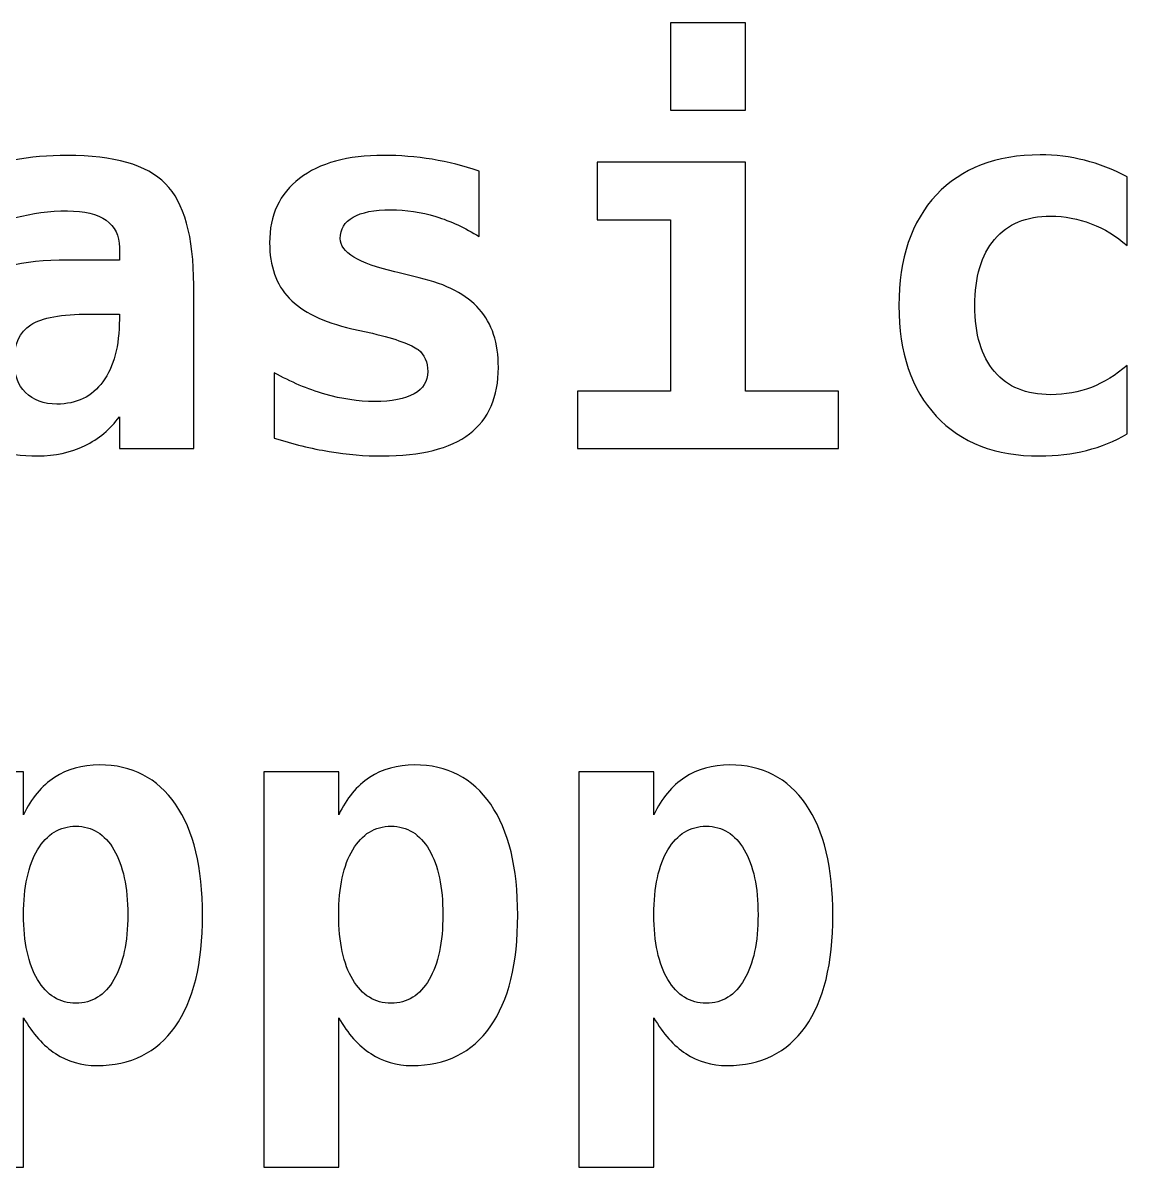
# Model space of a CAD drawing. Header units: centimetres. Extents: x -14.7 to 16.9, y -14.9 to 2.2.
# Drawn here: x -11.552 to -10.808, y -14.921 to -14.15 of the extents above; entities that cross this region are included whole.
import ezdxf

# ---------------------------------------------------------------- set-up
doc = ezdxf.new("R2010")
doc.units = ezdxf.units.CM
doc.header["$MEASUREMENT"] = 0
doc.layers.add('Layer 1', color=7, linetype='Continuous')

msp = doc.modelspace()

# ---------------------------------------------------------------- linework, layer by layer
at = {"layer": 'Layer 1'}
for points, knots in [([(-11.11516, -14.15043), (-11.11516, -14.15043), (-11.06471, -14.15043), (-11.06471, -14.15043), (-11.06471, -14.15043), (-11.06471, -14.15043), (-11.06471, -14.20934), (-11.06471, -14.20934), (-11.06471, -14.20934), (-11.06471, -14.20934), (-11.11516, -14.20934), (-11.11516, -14.20934), (-11.11516, -14.20934), (-11.11516, -14.20934), (-11.11516, -14.15043), (-11.11516, -14.15043)], [0, 0, 0, 0, 0.2, 0.2, 0.2, 0.2, 0.4, 0.4, 0.4, 0.4, 0.6, 0.6, 0.6, 0.6, 1, 1, 1, 1]), ([(-11.43654, -14.32711), (-11.43654, -14.32711), (-11.43654, -14.43724), (-11.43654, -14.43724), (-11.43654, -14.43724), (-11.43654, -14.43724), (-11.48663, -14.43724), (-11.48663, -14.43724), (-11.48663, -14.43724), (-11.48663, -14.43724), (-11.48663, -14.41572), (-11.48663, -14.41572), (-11.48663, -14.41572), (-11.49269, -14.42419), (-11.50051, -14.43071), (-11.51003, -14.4353), (-11.51003, -14.4353), (-11.51956, -14.43989), (-11.53008, -14.44218), (-11.54155, -14.44218), (-11.54155, -14.44218), (-11.56348, -14.44218), (-11.58059, -14.43636), (-11.59282, -14.42478), (-11.59282, -14.42478), (-11.60505, -14.41319), (-11.61116, -14.39696), (-11.61116, -14.37621), (-11.61116, -14.37621), (-11.61116, -14.35369), (-11.60387, -14.33705), (-11.58929, -14.32635), (-11.58929, -14.32635), (-11.57471, -14.31559), (-11.55219, -14.31024), (-11.52167, -14.31024), (-11.52167, -14.31024), (-11.52167, -14.31024), (-11.48663, -14.31024), (-11.48663, -14.31024), (-11.48663, -14.31024), (-11.48663, -14.31024), (-11.48663, -14.30183), (-11.48663, -14.30183), (-11.48663, -14.30183), (-11.48663, -14.29366), (-11.48957, -14.28754), (-11.49551, -14.28337), (-11.49551, -14.28337), (-11.50145, -14.27919), (-11.51015, -14.27708), (-11.52167, -14.27708), (-11.52167, -14.27708), (-11.53373, -14.27708), (-11.54537, -14.27861), (-11.55672, -14.28161), (-11.55672, -14.28161), (-11.56801, -14.28466), (-11.57982, -14.28948), (-11.59211, -14.29613), (-11.59211, -14.29613), (-11.59211, -14.29613), (-11.59211, -14.25309), (-11.59211, -14.25309), (-11.59211, -14.25309), (-11.581, -14.2485), (-11.56965, -14.24515), (-11.55819, -14.24298), (-11.55819, -14.24298), (-11.54666, -14.2408), (-11.53449, -14.23968), (-11.52167, -14.23968), (-11.52167, -14.23968), (-11.49028, -14.23968), (-11.46829, -14.24603), (-11.45559, -14.25879), (-11.45559, -14.25879), (-11.44289, -14.27155), (-11.43654, -14.29431), (-11.43654, -14.32711)], [0, 0, 0, 0, 0.047619, 0.047619, 0.047619, 0.047619, 0.095238, 0.095238, 0.095238, 0.095238, 0.142857, 0.142857, 0.142857, 0.142857, 0.190476, 0.190476, 0.190476, 0.190476, 0.238095, 0.238095, 0.238095, 0.238095, 0.285714, 0.285714, 0.285714, 0.285714, 0.333333, 0.333333, 0.333333, 0.333333, 0.380952, 0.380952, 0.380952, 0.380952, 0.428571, 0.428571, 0.428571, 0.428571, 0.47619, 0.47619, 0.47619, 0.47619, 0.52381, 0.52381, 0.52381, 0.52381, 0.571429, 0.571429, 0.571429, 0.571429, 0.619048, 0.619048, 0.619048, 0.619048, 0.666667, 0.666667, 0.666667, 0.666667, 0.714286, 0.714286, 0.714286, 0.714286, 0.761905, 0.761905, 0.761905, 0.761905, 0.809524, 0.809524, 0.809524, 0.809524, 0.857143, 0.857143, 0.857143, 0.857143, 0.904762, 0.904762, 0.904762, 0.904762, 1, 1, 1, 1]), ([(-11.24427, -14.25027), (-11.24427, -14.25027), (-11.24427, -14.29436), (-11.24427, -14.29436), (-11.24427, -14.29436), (-11.25356, -14.28843), (-11.26327, -14.28396), (-11.27332, -14.2809), (-11.27332, -14.2809), (-11.28337, -14.2779), (-11.29349, -14.27637), (-11.3036, -14.27637), (-11.3036, -14.27637), (-11.31489, -14.27637), (-11.32341, -14.27802), (-11.32912, -14.28125), (-11.32912, -14.28125), (-11.33488, -14.28455), (-11.33776, -14.28937), (-11.33776, -14.29578), (-11.33776, -14.29578), (-11.33776, -14.30495), (-11.32547, -14.31241), (-11.3009, -14.31818), (-11.3009, -14.31818), (-11.3009, -14.31818), (-11.29901, -14.31865), (-11.29901, -14.31865), (-11.29901, -14.31865), (-11.29901, -14.31865), (-11.28455, -14.32212), (-11.28455, -14.32212), (-11.28455, -14.32212), (-11.26615, -14.32647), (-11.25262, -14.33352), (-11.2441, -14.34322), (-11.2441, -14.34322), (-11.23551, -14.35293), (-11.23122, -14.36604), (-11.23122, -14.38256), (-11.23122, -14.38256), (-11.23122, -14.40243), (-11.23775, -14.41737), (-11.25074, -14.4273), (-11.25074, -14.4273), (-11.26379, -14.43724), (-11.28337, -14.44218), (-11.30954, -14.44218), (-11.30954, -14.44218), (-11.32112, -14.44218), (-11.33306, -14.44118), (-11.34517, -14.43918), (-11.34517, -14.43918), (-11.35734, -14.43718), (-11.36969, -14.43418), (-11.38221, -14.43018), (-11.38221, -14.43018), (-11.38221, -14.43018), (-11.38221, -14.38609), (-11.38221, -14.38609), (-11.38221, -14.38609), (-11.3711, -14.39238), (-11.35975, -14.3972), (-11.34823, -14.40049), (-11.34823, -14.40049), (-11.3367, -14.40384), (-11.32559, -14.40549), (-11.31477, -14.40549), (-11.31477, -14.40549), (-11.30295, -14.40549), (-11.29402, -14.40378), (-11.28796, -14.40032), (-11.28796, -14.40032), (-11.2819, -14.39691), (-11.27885, -14.39191), (-11.27885, -14.38538), (-11.27885, -14.38538), (-11.27885, -14.37891), (-11.28102, -14.37397), (-11.28531, -14.37056), (-11.28531, -14.37056), (-11.28961, -14.3671), (-11.29984, -14.36345), (-11.31607, -14.35951), (-11.31607, -14.35951), (-11.31607, -14.35951), (-11.33, -14.35645), (-11.33, -14.35645), (-11.33, -14.35645), (-11.34929, -14.35204), (-11.36334, -14.34522), (-11.37216, -14.33593), (-11.37216, -14.33593), (-11.38098, -14.32664), (-11.38539, -14.31418), (-11.38539, -14.2986), (-11.38539, -14.2986), (-11.38539, -14.27996), (-11.37868, -14.26549), (-11.36522, -14.25521), (-11.36522, -14.25521), (-11.35181, -14.24486), (-11.33288, -14.23968), (-11.30854, -14.23968), (-11.30854, -14.23968), (-11.2976, -14.23968), (-11.28673, -14.24057), (-11.27591, -14.24233), (-11.27591, -14.24233), (-11.26503, -14.24409), (-11.25451, -14.24674), (-11.24427, -14.25027)], [0, 0, 0, 0, 0.034483, 0.034483, 0.034483, 0.034483, 0.068966, 0.068966, 0.068966, 0.068966, 0.103448, 0.103448, 0.103448, 0.103448, 0.137931, 0.137931, 0.137931, 0.137931, 0.172414, 0.172414, 0.172414, 0.172414, 0.206897, 0.206897, 0.206897, 0.206897, 0.241379, 0.241379, 0.241379, 0.241379, 0.275862, 0.275862, 0.275862, 0.275862, 0.310345, 0.310345, 0.310345, 0.310345, 0.344828, 0.344828, 0.344828, 0.344828, 0.37931, 0.37931, 0.37931, 0.37931, 0.413793, 0.413793, 0.413793, 0.413793, 0.448276, 0.448276, 0.448276, 0.448276, 0.482759, 0.482759, 0.482759, 0.482759, 0.517241, 0.517241, 0.517241, 0.517241, 0.551724, 0.551724, 0.551724, 0.551724, 0.586207, 0.586207, 0.586207, 0.586207, 0.62069, 0.62069, 0.62069, 0.62069, 0.655172, 0.655172, 0.655172, 0.655172, 0.689655, 0.689655, 0.689655, 0.689655, 0.724138, 0.724138, 0.724138, 0.724138, 0.758621, 0.758621, 0.758621, 0.758621, 0.793103, 0.793103, 0.793103, 0.793103, 0.827586, 0.827586, 0.827586, 0.827586, 0.862069, 0.862069, 0.862069, 0.862069, 0.896552, 0.896552, 0.896552, 0.896552, 0.931034, 0.931034, 0.931034, 0.931034, 1, 1, 1, 1]), ([(-11.16455, -14.24427), (-11.16455, -14.24427), (-11.06471, -14.24427), (-11.06471, -14.24427), (-11.06471, -14.24427), (-11.06471, -14.24427), (-11.06471, -14.39843), (-11.06471, -14.39843), (-11.06471, -14.39843), (-11.06471, -14.39843), (-11.00192, -14.39843), (-11.00192, -14.39843), (-11.00192, -14.39843), (-11.00192, -14.39843), (-11.00192, -14.43724), (-11.00192, -14.43724), (-11.00192, -14.43724), (-11.00192, -14.43724), (-11.17796, -14.43724), (-11.17796, -14.43724), (-11.17796, -14.43724), (-11.17796, -14.43724), (-11.17796, -14.39843), (-11.17796, -14.39843), (-11.17796, -14.39843), (-11.17796, -14.39843), (-11.11516, -14.39843), (-11.11516, -14.39843), (-11.11516, -14.39843), (-11.11516, -14.39843), (-11.11516, -14.28308), (-11.11516, -14.28308), (-11.11516, -14.28308), (-11.11516, -14.28308), (-11.16455, -14.28308), (-11.16455, -14.28308), (-11.16455, -14.28308), (-11.16455, -14.28308), (-11.16455, -14.24427), (-11.16455, -14.24427)], [0, 0, 0, 0, 0.090909, 0.090909, 0.090909, 0.090909, 0.181818, 0.181818, 0.181818, 0.181818, 0.272727, 0.272727, 0.272727, 0.272727, 0.363636, 0.363636, 0.363636, 0.363636, 0.454545, 0.454545, 0.454545, 0.454545, 0.545455, 0.545455, 0.545455, 0.545455, 0.636364, 0.636364, 0.636364, 0.636364, 0.727273, 0.727273, 0.727273, 0.727273, 0.818182, 0.818182, 0.818182, 0.818182, 1, 1, 1, 1]), ([(-10.80754, -14.42736), (-10.81601, -14.4323), (-10.82518, -14.43601), (-10.83494, -14.43847), (-10.83494, -14.43847), (-10.8447, -14.44094), (-10.85517, -14.44218), (-10.86645, -14.44218), (-10.86645, -14.44218), (-10.89621, -14.44218), (-10.91943, -14.43324), (-10.93619, -14.41531), (-10.93619, -14.41531), (-10.95294, -14.39743), (-10.96135, -14.37262), (-10.96135, -14.34093), (-10.96135, -14.34093), (-10.96135, -14.30912), (-10.95289, -14.28425), (-10.93601, -14.26626), (-10.93601, -14.26626), (-10.91914, -14.24833), (-10.89585, -14.23933), (-10.8661, -14.23933), (-10.8661, -14.23933), (-10.85575, -14.23933), (-10.84582, -14.24057), (-10.83623, -14.24298), (-10.83623, -14.24298), (-10.82665, -14.24539), (-10.81707, -14.24909), (-10.80754, -14.25415), (-10.80754, -14.25415), (-10.80754, -14.25415), (-10.80754, -14.30036), (-10.80754, -14.30036), (-10.80754, -14.30036), (-10.81489, -14.29401), (-10.82294, -14.28913), (-10.83176, -14.28572), (-10.83176, -14.28572), (-10.84052, -14.28231), (-10.84964, -14.28061), (-10.85905, -14.28061), (-10.85905, -14.28061), (-10.87545, -14.28061), (-10.88809, -14.28584), (-10.89691, -14.2963), (-10.89691, -14.2963), (-10.90579, -14.30677), (-10.9102, -14.32165), (-10.9102, -14.34093), (-10.9102, -14.34093), (-10.9102, -14.36022), (-10.90579, -14.37503), (-10.89691, -14.38538), (-10.89691, -14.38538), (-10.88809, -14.39573), (-10.87545, -14.4009), (-10.85905, -14.4009), (-10.85905, -14.4009), (-10.84929, -14.4009), (-10.84017, -14.39926), (-10.83165, -14.39602), (-10.83165, -14.39602), (-10.82318, -14.39273), (-10.81512, -14.38779), (-10.80754, -14.38115), (-10.80754, -14.38115), (-10.80754, -14.38115), (-10.80754, -14.42736), (-10.80754, -14.42736)], [0, 0, 0, 0, 0.052632, 0.052632, 0.052632, 0.052632, 0.105263, 0.105263, 0.105263, 0.105263, 0.157895, 0.157895, 0.157895, 0.157895, 0.210526, 0.210526, 0.210526, 0.210526, 0.263158, 0.263158, 0.263158, 0.263158, 0.315789, 0.315789, 0.315789, 0.315789, 0.368421, 0.368421, 0.368421, 0.368421, 0.421053, 0.421053, 0.421053, 0.421053, 0.473684, 0.473684, 0.473684, 0.473684, 0.526316, 0.526316, 0.526316, 0.526316, 0.578947, 0.578947, 0.578947, 0.578947, 0.631579, 0.631579, 0.631579, 0.631579, 0.684211, 0.684211, 0.684211, 0.684211, 0.736842, 0.736842, 0.736842, 0.736842, 0.789474, 0.789474, 0.789474, 0.789474, 0.842105, 0.842105, 0.842105, 0.842105, 0.894737, 0.894737, 0.894737, 0.894737, 1, 1, 1, 1]), ([(-11.5068, -14.34658), (-11.52567, -14.34658), (-11.53884, -14.34899), (-11.54631, -14.35381), (-11.54631, -14.35381), (-11.55378, -14.35863), (-11.55754, -14.36692), (-11.55754, -14.37862), (-11.55754, -14.37862), (-11.55754, -14.38738), (-11.55495, -14.39432), (-11.54978, -14.39949), (-11.54978, -14.39949), (-11.5446, -14.40467), (-11.53761, -14.40725), (-11.52873, -14.40725), (-11.52873, -14.40725), (-11.51538, -14.40725), (-11.50503, -14.4022), (-11.49768, -14.39214), (-11.49768, -14.39214), (-11.49033, -14.38209), (-11.48663, -14.36804), (-11.48663, -14.35004), (-11.48663, -14.35004), (-11.48663, -14.35004), (-11.48663, -14.34658), (-11.48663, -14.34658), (-11.48663, -14.34658), (-11.48663, -14.34658), (-11.5068, -14.34658), (-11.5068, -14.34658)], [0, 0, 0, 0, 0.111111, 0.111111, 0.111111, 0.111111, 0.222222, 0.222222, 0.222222, 0.222222, 0.333333, 0.333333, 0.333333, 0.333333, 0.444444, 0.444444, 0.444444, 0.444444, 0.555556, 0.555556, 0.555556, 0.555556, 0.666667, 0.666667, 0.666667, 0.666667, 0.777778, 0.777778, 0.777778, 0.777778, 1, 1, 1, 1]), ([(-11.55119, -14.82066), (-11.55119, -14.82066), (-11.55119, -14.92126), (-11.55119, -14.92126), (-11.55119, -14.92126), (-11.55119, -14.92126), (-11.60164, -14.92126), (-11.60164, -14.92126), (-11.60164, -14.92126), (-11.60164, -14.92126), (-11.60164, -14.65491), (-11.60164, -14.65491), (-11.60164, -14.65491), (-11.60164, -14.65491), (-11.55119, -14.65491), (-11.55119, -14.65491), (-11.55119, -14.65491), (-11.55119, -14.65491), (-11.55119, -14.68384), (-11.55119, -14.68384), (-11.55119, -14.68384), (-11.5459, -14.67272), (-11.53896, -14.66438), (-11.53038, -14.65873), (-11.53038, -14.65873), (-11.52173, -14.65315), (-11.51168, -14.65032), (-11.5001, -14.65032), (-11.5001, -14.65032), (-11.47805, -14.65032), (-11.46094, -14.65914), (-11.44877, -14.67684), (-11.44877, -14.67684), (-11.43659, -14.69454), (-11.43054, -14.71941), (-11.43054, -14.75157), (-11.43054, -14.75157), (-11.43054, -14.78414), (-11.43671, -14.80919), (-11.44906, -14.82665), (-11.44906, -14.82665), (-11.46135, -14.84412), (-11.47899, -14.85282), (-11.5018, -14.85282), (-11.5018, -14.85282), (-11.51215, -14.85282), (-11.52138, -14.85017), (-11.52961, -14.84482), (-11.52961, -14.84482), (-11.53778, -14.83947), (-11.54502, -14.83142), (-11.55119, -14.82066)], [0, 0, 0, 0, 0.071429, 0.071429, 0.071429, 0.071429, 0.142857, 0.142857, 0.142857, 0.142857, 0.214286, 0.214286, 0.214286, 0.214286, 0.285714, 0.285714, 0.285714, 0.285714, 0.357143, 0.357143, 0.357143, 0.357143, 0.428571, 0.428571, 0.428571, 0.428571, 0.5, 0.5, 0.5, 0.5, 0.571429, 0.571429, 0.571429, 0.571429, 0.642857, 0.642857, 0.642857, 0.642857, 0.714286, 0.714286, 0.714286, 0.714286, 0.785714, 0.785714, 0.785714, 0.785714, 0.857143, 0.857143, 0.857143, 0.857143, 1, 1, 1, 1]), ([(-11.33882, -14.82066), (-11.33882, -14.82066), (-11.33882, -14.92126), (-11.33882, -14.92126), (-11.33882, -14.92126), (-11.33882, -14.92126), (-11.38927, -14.92126), (-11.38927, -14.92126), (-11.38927, -14.92126), (-11.38927, -14.92126), (-11.38927, -14.65491), (-11.38927, -14.65491), (-11.38927, -14.65491), (-11.38927, -14.65491), (-11.33882, -14.65491), (-11.33882, -14.65491), (-11.33882, -14.65491), (-11.33882, -14.65491), (-11.33882, -14.68384), (-11.33882, -14.68384), (-11.33882, -14.68384), (-11.33353, -14.67272), (-11.32659, -14.66438), (-11.31801, -14.65873), (-11.31801, -14.65873), (-11.30936, -14.65315), (-11.29931, -14.65032), (-11.28773, -14.65032), (-11.28773, -14.65032), (-11.26568, -14.65032), (-11.24857, -14.65914), (-11.2364, -14.67684), (-11.2364, -14.67684), (-11.22422, -14.69454), (-11.21817, -14.71941), (-11.21817, -14.75157), (-11.21817, -14.75157), (-11.21817, -14.78414), (-11.22434, -14.80919), (-11.23669, -14.82665), (-11.23669, -14.82665), (-11.24898, -14.84412), (-11.26662, -14.85282), (-11.28943, -14.85282), (-11.28943, -14.85282), (-11.29978, -14.85282), (-11.30901, -14.85017), (-11.31724, -14.84482), (-11.31724, -14.84482), (-11.32541, -14.83947), (-11.33265, -14.83142), (-11.33882, -14.82066)], [0, 0, 0, 0, 0.071429, 0.071429, 0.071429, 0.071429, 0.142857, 0.142857, 0.142857, 0.142857, 0.214286, 0.214286, 0.214286, 0.214286, 0.285714, 0.285714, 0.285714, 0.285714, 0.357143, 0.357143, 0.357143, 0.357143, 0.428571, 0.428571, 0.428571, 0.428571, 0.5, 0.5, 0.5, 0.5, 0.571429, 0.571429, 0.571429, 0.571429, 0.642857, 0.642857, 0.642857, 0.642857, 0.714286, 0.714286, 0.714286, 0.714286, 0.785714, 0.785714, 0.785714, 0.785714, 0.857143, 0.857143, 0.857143, 0.857143, 1, 1, 1, 1]), ([(-11.12645, -14.82066), (-11.12645, -14.82066), (-11.12645, -14.92126), (-11.12645, -14.92126), (-11.12645, -14.92126), (-11.12645, -14.92126), (-11.1769, -14.92126), (-11.1769, -14.92126), (-11.1769, -14.92126), (-11.1769, -14.92126), (-11.1769, -14.65491), (-11.1769, -14.65491), (-11.1769, -14.65491), (-11.1769, -14.65491), (-11.12645, -14.65491), (-11.12645, -14.65491), (-11.12645, -14.65491), (-11.12645, -14.65491), (-11.12645, -14.68384), (-11.12645, -14.68384), (-11.12645, -14.68384), (-11.12116, -14.67272), (-11.11422, -14.66438), (-11.10564, -14.65873), (-11.10564, -14.65873), (-11.09699, -14.65315), (-11.08694, -14.65032), (-11.07536, -14.65032), (-11.07536, -14.65032), (-11.05331, -14.65032), (-11.0362, -14.65914), (-11.02403, -14.67684), (-11.02403, -14.67684), (-11.01185, -14.69454), (-11.0058, -14.71941), (-11.0058, -14.75157), (-11.0058, -14.75157), (-11.0058, -14.78414), (-11.01197, -14.80919), (-11.02432, -14.82665), (-11.02432, -14.82665), (-11.03661, -14.84412), (-11.05425, -14.85282), (-11.07706, -14.85282), (-11.07706, -14.85282), (-11.08741, -14.85282), (-11.09664, -14.85017), (-11.10487, -14.84482), (-11.10487, -14.84482), (-11.11304, -14.83947), (-11.12028, -14.83142), (-11.12645, -14.82066)], [0, 0, 0, 0, 0.071429, 0.071429, 0.071429, 0.071429, 0.142857, 0.142857, 0.142857, 0.142857, 0.214286, 0.214286, 0.214286, 0.214286, 0.285714, 0.285714, 0.285714, 0.285714, 0.357143, 0.357143, 0.357143, 0.357143, 0.428571, 0.428571, 0.428571, 0.428571, 0.5, 0.5, 0.5, 0.5, 0.571429, 0.571429, 0.571429, 0.571429, 0.642857, 0.642857, 0.642857, 0.642857, 0.714286, 0.714286, 0.714286, 0.714286, 0.785714, 0.785714, 0.785714, 0.785714, 0.857143, 0.857143, 0.857143, 0.857143, 1, 1, 1, 1]), ([(-11.48099, -14.75122), (-11.48099, -14.73258), (-11.4841, -14.718), (-11.49028, -14.70747), (-11.49028, -14.70747), (-11.49645, -14.69689), (-11.50503, -14.6916), (-11.51591, -14.6916), (-11.51591, -14.6916), (-11.52679, -14.6916), (-11.53543, -14.69689), (-11.54172, -14.70747), (-11.54172, -14.70747), (-11.54801, -14.718), (-11.55119, -14.73258), (-11.55119, -14.75122), (-11.55119, -14.75122), (-11.55119, -14.7698), (-11.54801, -14.78444), (-11.54172, -14.79496), (-11.54172, -14.79496), (-11.53543, -14.80555), (-11.52679, -14.81084), (-11.51591, -14.81084), (-11.51591, -14.81084), (-11.50503, -14.81084), (-11.49645, -14.80555), (-11.49028, -14.79496), (-11.49028, -14.79496), (-11.4841, -14.78444), (-11.48099, -14.7698), (-11.48099, -14.75122)], [0, 0, 0, 0, 0.111111, 0.111111, 0.111111, 0.111111, 0.222222, 0.222222, 0.222222, 0.222222, 0.333333, 0.333333, 0.333333, 0.333333, 0.444444, 0.444444, 0.444444, 0.444444, 0.555556, 0.555556, 0.555556, 0.555556, 0.666667, 0.666667, 0.666667, 0.666667, 0.777778, 0.777778, 0.777778, 0.777778, 1, 1, 1, 1]), ([(-11.26862, -14.75122), (-11.26862, -14.73258), (-11.27173, -14.718), (-11.27791, -14.70747), (-11.27791, -14.70747), (-11.28408, -14.69689), (-11.29266, -14.6916), (-11.30354, -14.6916), (-11.30354, -14.6916), (-11.31442, -14.6916), (-11.32306, -14.69689), (-11.32935, -14.70747), (-11.32935, -14.70747), (-11.33564, -14.718), (-11.33882, -14.73258), (-11.33882, -14.75122), (-11.33882, -14.75122), (-11.33882, -14.7698), (-11.33564, -14.78444), (-11.32935, -14.79496), (-11.32935, -14.79496), (-11.32306, -14.80555), (-11.31442, -14.81084), (-11.30354, -14.81084), (-11.30354, -14.81084), (-11.29266, -14.81084), (-11.28408, -14.80555), (-11.27791, -14.79496), (-11.27791, -14.79496), (-11.27173, -14.78444), (-11.26862, -14.7698), (-11.26862, -14.75122)], [0, 0, 0, 0, 0.111111, 0.111111, 0.111111, 0.111111, 0.222222, 0.222222, 0.222222, 0.222222, 0.333333, 0.333333, 0.333333, 0.333333, 0.444444, 0.444444, 0.444444, 0.444444, 0.555556, 0.555556, 0.555556, 0.555556, 0.666667, 0.666667, 0.666667, 0.666667, 0.777778, 0.777778, 0.777778, 0.777778, 1, 1, 1, 1]), ([(-11.05625, -14.75122), (-11.05625, -14.73258), (-11.05936, -14.718), (-11.06554, -14.70747), (-11.06554, -14.70747), (-11.07171, -14.69689), (-11.08029, -14.6916), (-11.09117, -14.6916), (-11.09117, -14.6916), (-11.10205, -14.6916), (-11.11069, -14.69689), (-11.11698, -14.70747), (-11.11698, -14.70747), (-11.12327, -14.718), (-11.12645, -14.73258), (-11.12645, -14.75122), (-11.12645, -14.75122), (-11.12645, -14.7698), (-11.12327, -14.78444), (-11.11698, -14.79496), (-11.11698, -14.79496), (-11.11069, -14.80555), (-11.10205, -14.81084), (-11.09117, -14.81084), (-11.09117, -14.81084), (-11.08029, -14.81084), (-11.07171, -14.80555), (-11.06554, -14.79496), (-11.06554, -14.79496), (-11.05936, -14.78444), (-11.05625, -14.7698), (-11.05625, -14.75122)], [0, 0, 0, 0, 0.111111, 0.111111, 0.111111, 0.111111, 0.222222, 0.222222, 0.222222, 0.222222, 0.333333, 0.333333, 0.333333, 0.333333, 0.444444, 0.444444, 0.444444, 0.444444, 0.555556, 0.555556, 0.555556, 0.555556, 0.666667, 0.666667, 0.666667, 0.666667, 0.777778, 0.777778, 0.777778, 0.777778, 1, 1, 1, 1])]:
    msp.add_open_spline(points, degree=3, knots=knots, dxfattribs=at)

doc.saveas('drawing.dxf')
